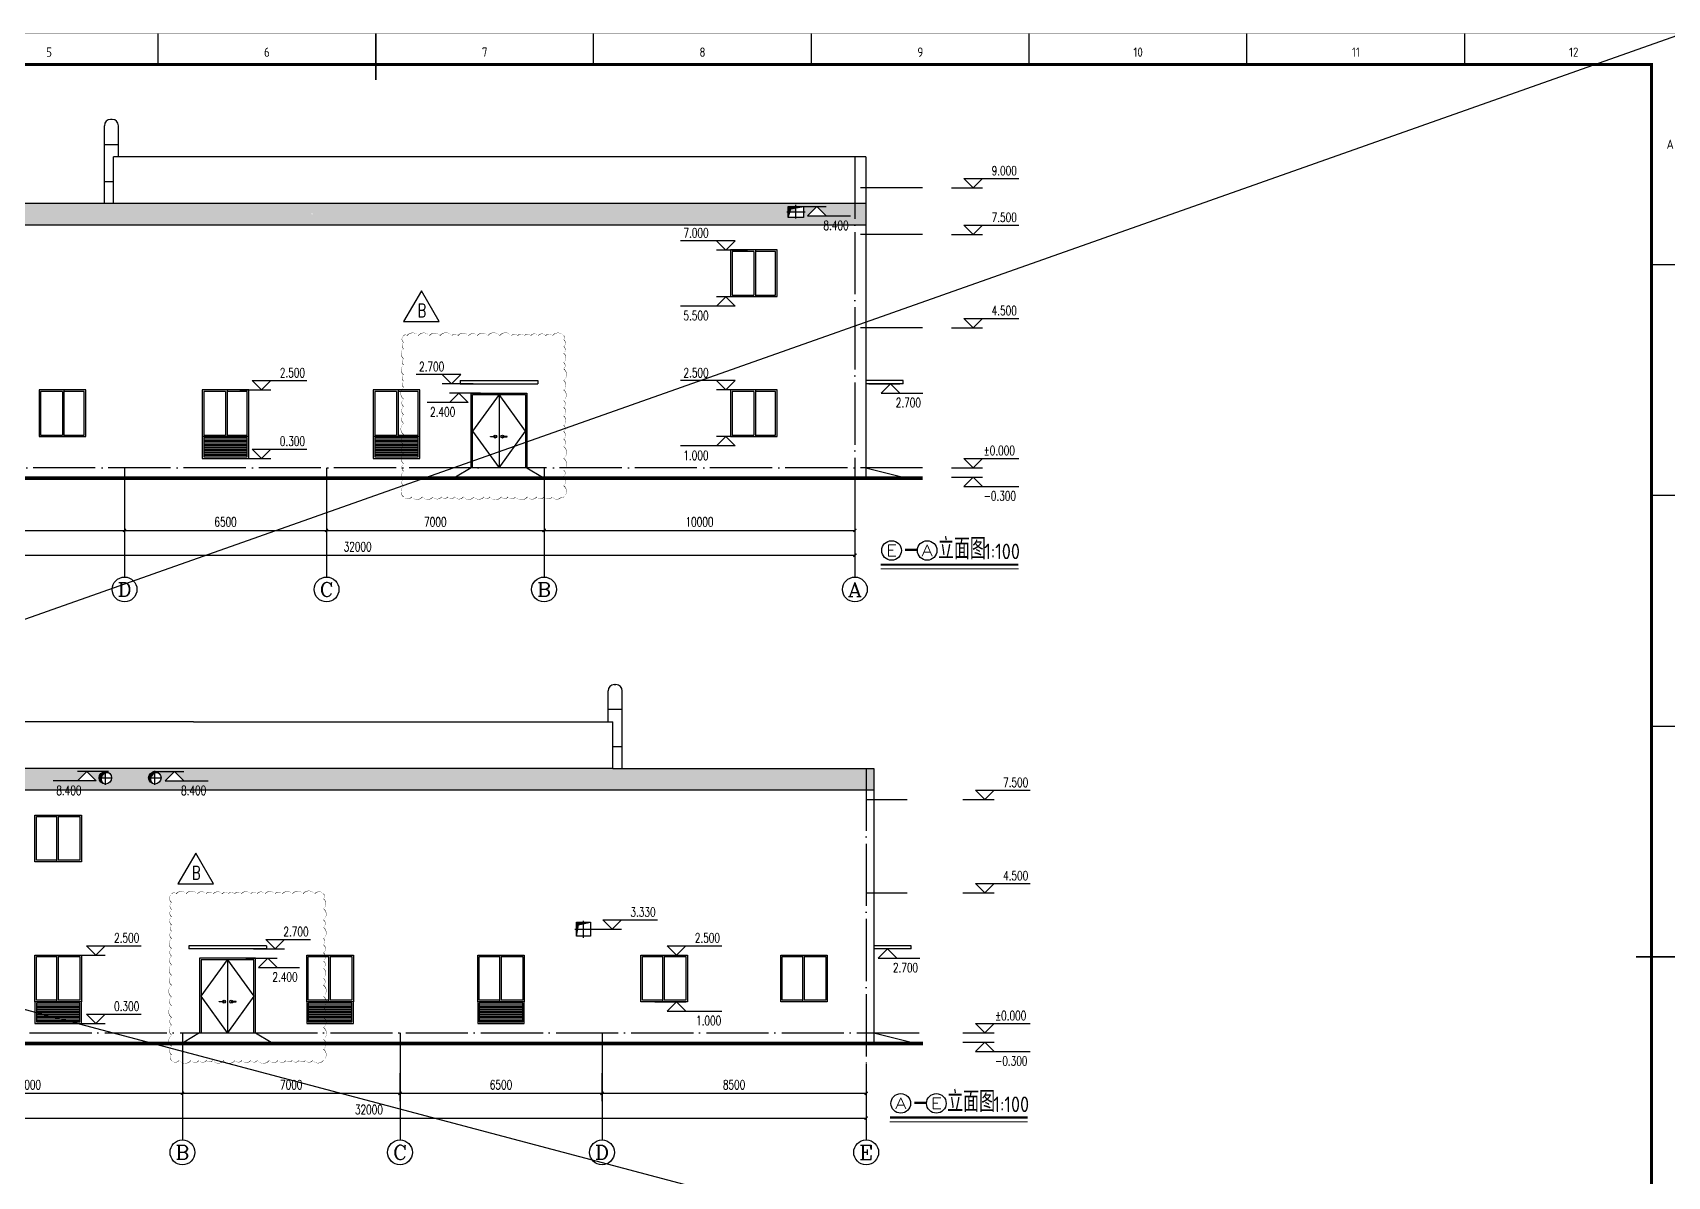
# Model space of a CAD drawing. Extents: x 93518 to 937116, y -359949 to 58022.
# Drawn here: x 799901 to 852499, y -165884 to -129104 of the extents above; entities that cross this region are included whole.
import ezdxf
from ezdxf.enums import TextEntityAlignment as Align

# ---------------------------------------------------------------- set-up
doc = ezdxf.new("R2010")
doc.units = 0
doc.header["$LTSCALE"] = 1000
doc.header["$MEASUREMENT"] = 0
doc.linetypes.add('DOTE', pattern=[2.42, 2, -0.2, 0.02, -0.2])
doc.layers.get('0').update_dxf_attribs({"color": 8, "linetype": 'CONTINUOUS'})
doc.layers.get('Defpoints').update_dxf_attribs({"color": 8, "linetype": 'CONTINUOUS'})
for name, color, linetype in [('-人员定位', 6, 'CONTINUOUS'), ('AXIS', 8, 'CONTINUOUS'), ('DIM_ELEV', 8, 'CONTINUOUS'), ('DIM_SYMB', 8, 'CONTINUOUS'), ('DOTE', 8, 'DOTE'), ('D洞口', 8, 'CONTINUOUS'), ('PUB_TEXT', 8, 'CONTINUOUS'), ('STAIR', 8, 'CONTINUOUS'), ('WALL', 8, 'CONTINUOUS'), ('WINDOW', 8, 'CONTINUOUS'), ('填充', 8, 'CONTINUOUS')]:
    doc.layers.add(name, color=color, linetype=linetype)
doc.styles.add('_HZTXT', font='standard.shx', dxfattribs={"width": 0.8, "bigfont": 'haiwenhz.shx'})
doc.styles.add('_TCH_AXIS', font='complex.shx', dxfattribs={"bigfont": 'GBCBIG.shx'})
doc.styles.add('_TCH_DIM', font='simplex.shx', dxfattribs={"bigfont": 'gbcbig.shx'})
doc.styles.add('_TCH_DIM_T3', font='simplex.shx', dxfattribs={"width": 0.705882, "bigfont": 'gbcbig.shx'})
doc.styles.get("Standard").update_dxf_attribs({"font": 'GBENOR', "bigfont": 'GBCBIG'})
doc.dimstyles.new('_TCH_ARCH&&100', dxfattribs={"dimtxt": 297.5, "dimasz": 100, "dimexe": 250, "dimexo": 300, "dimgap": 126.25, "dimtad": 1, "dimdec": 0, "dimzin": 0, "dimdsep": 46, "dimtxsty": '_TCH_DIM_T3', "dimblk": 'ARCHTICK', "dimcen": 0.09, "dimclrt": 7, "dimazin": 2, "dimtfac": 1, "dimtdec": 0, "dimtix": 1, "dimtmove": 2, "dimatfit": 3, "dimfxl": 0, "dimtolj": 1, "dimtzin": 0, "dimarcsym": 0})

# ---------------------------------------------------------------- blocks, each defined once
blk = doc.blocks.new('GEDI_WK_A1')
at = {"color": 3}
for p, q in [((350.42, 584), (350.42, 594)), ((420.5, 584), (420.5, 594)), ((490.58, 584), (490.58, 594)), ((560.67, 584), (560.67, 594)), ((630.75, 584), (630.75, 594)), ((700.83, 584), (700.83, 594)), ((770.92, 584), (770.92, 594)), ((831, 519.75), (841, 519.75)), ((831, 445.5), (841, 445.5)), ((831, 371.25), (841, 371.25)), ((831, 297), (841, 297))]:
    blk.add_line(p, q, dxfattribs=at)
for points, const_width in [([(0, 0), (841, 0), (841, 594), (0, 594)], 0.1), ([(25, 10), (831, 10), (831, 584), (25, 584)], 1)]:
    blk.add_lwpolyline(points, close=True, dxfattribs=dict(at, const_width=const_width))
at = {"color": 3, "const_width": 0.5}
for points in [[(420.5, 579), (420.5, 594)], [(826, 297), (841, 297)]]:
    blk.add_lwpolyline(points, dxfattribs=at)
at = {"color": 3}
for s, p in [('5', (315.38, 588)), ('6', (385.46, 588)), ('7', (455.54, 588)), ('8', (525.62, 588)), ('9', (595.71, 588)), ('10', (665.79, 588)), ('11', (735.88, 588)), ('12', (805.96, 588))]:
    blk.add_text(s, height=3, dxfattribs=at).set_placement(p, align=Align.MIDDLE)
blk.add_text('A', height=3, dxfattribs=at).set_placement((837, 556.88), align=Align.CENTER)
blk = doc.blocks.new('A$C04077A59')
at = {"layer": 'D洞口', "color": 6}
blk.add_lwpolyline([(573, 993), (0, 0), (1146, 0)], close=True, dxfattribs=at)
at = {"layer": 'PUB_TEXT', "style": '_TCH_AXIS', "width": 0.705882}
blk.add_text('B', height=425, dxfattribs=at).set_placement((452, 145))
blk = doc.blocks.new('_ArchTick')
at = {"color": 0, "linetype": 'ByBlock', "const_width": 0.4}
blk.add_lwpolyline([(-0.5, -0.5), (0.5, 0.5)], dxfattribs=at)
blk = doc.blocks.new('*D461')
at = {"layer": 'AXIS', "color": 0, "lineweight": -2, "transparency": 16777216}
for p, q in [((816357, -144394), (816357, -145361)), ((826357, -144394), (826357, -145361)), ((816357, -145111), (826357, -145111))]:
    blk.add_line(p, q, dxfattribs=at)
at = {"layer": 'Defpoints', "color": 0, "transparency": 16777216}
for p in [(816357, -144094), (826357, -144094), (826357, -145111)]:
    blk.add_point(p, dxfattribs=at)
at = {"layer": 'AXIS', "color": 0, "lineweight": -2, "transparency": 16777216, "xscale": 100, "yscale": 100, "zscale": 100, "rotation": 180}
blk.add_blockref('_ArchTick', (816357, -145111), dxfattribs=at)
at = {"layer": 'AXIS', "color": 0, "lineweight": -2, "transparency": 16777216, "xscale": 100, "yscale": 100, "zscale": 100}
blk.add_blockref('_ArchTick', (826357, -145111), dxfattribs=at)
at = {"layer": 'AXIS', "color": 7, "transparency": 16777216, "insert": (821357, -144836), "char_height": 297.5, "attachment_point": 5, "style": '_TCH_DIM_T3'}
blk.add_mtext('\\A1;10000', dxfattribs=at)
blk = doc.blocks.new('*D462')
at = {"layer": 'AXIS', "color": 0, "lineweight": -2, "transparency": 16777216}
for p, q in [((809357, -144394), (809357, -145361)), ((816357, -144394), (816357, -145361)), ((809357, -145111), (816357, -145111))]:
    blk.add_line(p, q, dxfattribs=at)
at = {"layer": 'Defpoints', "color": 0, "transparency": 16777216}
for p in [(809357, -144094), (816357, -144094), (816357, -145111)]:
    blk.add_point(p, dxfattribs=at)
at = {"layer": 'AXIS', "color": 0, "lineweight": -2, "transparency": 16777216, "xscale": 100, "yscale": 100, "zscale": 100, "rotation": 180}
blk.add_blockref('_ArchTick', (809357, -145111), dxfattribs=at)
at = {"layer": 'AXIS', "color": 0, "lineweight": -2, "transparency": 16777216, "xscale": 100, "yscale": 100, "zscale": 100}
blk.add_blockref('_ArchTick', (816357, -145111), dxfattribs=at)
at = {"layer": 'AXIS', "color": 7, "transparency": 16777216, "insert": (812857, -144836), "char_height": 297.5, "attachment_point": 5, "style": '_TCH_DIM_T3'}
blk.add_mtext('\\A1;7000', dxfattribs=at)
blk = doc.blocks.new('*D463')
at = {"layer": 'AXIS', "color": 0, "lineweight": -2, "transparency": 16777216}
for p, q in [((802857, -144394), (802857, -145361)), ((809357, -144394), (809357, -145361)), ((802857, -145111), (809357, -145111))]:
    blk.add_line(p, q, dxfattribs=at)
at = {"layer": 'Defpoints', "color": 0, "transparency": 16777216}
for p in [(802857, -144094), (809357, -144094), (809357, -145111)]:
    blk.add_point(p, dxfattribs=at)
at = {"layer": 'AXIS', "color": 0, "lineweight": -2, "transparency": 16777216, "xscale": 100, "yscale": 100, "zscale": 100, "rotation": 180}
blk.add_blockref('_ArchTick', (802857, -145111), dxfattribs=at)
at = {"layer": 'AXIS', "color": 0, "lineweight": -2, "transparency": 16777216, "xscale": 100, "yscale": 100, "zscale": 100}
blk.add_blockref('_ArchTick', (809357, -145111), dxfattribs=at)
at = {"layer": 'AXIS', "color": 7, "transparency": 16777216, "insert": (806107, -144836), "char_height": 297.5, "attachment_point": 5, "style": '_TCH_DIM_T3'}
blk.add_mtext('\\A1;6500', dxfattribs=at)
blk = doc.blocks.new('*D464')
at = {"layer": 'AXIS', "color": 0, "lineweight": -2, "transparency": 16777216}
for p, q in [((794357, -144394), (794357, -145361)), ((802857, -144394), (802857, -145361)), ((794357, -145111), (802857, -145111))]:
    blk.add_line(p, q, dxfattribs=at)
at = {"layer": 'Defpoints', "color": 0, "transparency": 16777216}
for p in [(794357, -144094), (802857, -144094), (802857, -145111)]:
    blk.add_point(p, dxfattribs=at)
at = {"layer": 'AXIS', "color": 0, "lineweight": -2, "transparency": 16777216, "xscale": 100, "yscale": 100, "zscale": 100, "rotation": 180}
blk.add_blockref('_ArchTick', (794357, -145111), dxfattribs=at)
at = {"layer": 'AXIS', "color": 0, "lineweight": -2, "transparency": 16777216, "xscale": 100, "yscale": 100, "zscale": 100}
blk.add_blockref('_ArchTick', (802857, -145111), dxfattribs=at)
at = {"layer": 'AXIS', "color": 7, "transparency": 16777216, "insert": (798607, -144836), "char_height": 297.5, "attachment_point": 5, "style": '_TCH_DIM_T3'}
blk.add_mtext('\\A1;8500', dxfattribs=at)
blk = doc.blocks.new('*D465')
at = {"layer": 'AXIS', "color": 0, "lineweight": -2, "transparency": 16777216}
for p, q in [((794357, -144394), (794357, -146161)), ((826357, -144394), (826357, -146161)), ((794357, -145911), (826357, -145911))]:
    blk.add_line(p, q, dxfattribs=at)
at = {"layer": 'Defpoints', "color": 0, "transparency": 16777216}
for p in [(794357, -144094), (826357, -144094), (826357, -145911)]:
    blk.add_point(p, dxfattribs=at)
at = {"layer": 'AXIS', "color": 0, "lineweight": -2, "transparency": 16777216, "xscale": 100, "yscale": 100, "zscale": 100, "rotation": 180}
blk.add_blockref('_ArchTick', (794357, -145911), dxfattribs=at)
at = {"layer": 'AXIS', "color": 0, "lineweight": -2, "transparency": 16777216, "xscale": 100, "yscale": 100, "zscale": 100}
blk.add_blockref('_ArchTick', (826357, -145911), dxfattribs=at)
at = {"layer": 'AXIS', "color": 7, "transparency": 16777216, "insert": (810357, -145636), "char_height": 297.5, "attachment_point": 5, "style": '_TCH_DIM_T3'}
blk.add_mtext('\\A1;32000', dxfattribs=at)
blk = doc.blocks.new('*D477')
at = {"layer": 'AXIS', "color": 0, "lineweight": -2, "transparency": 16777216}
for p, q in [((794720, -162569), (794720, -163465)), ((804720, -162569), (804720, -163465)), ((794720, -163215), (804720, -163215))]:
    blk.add_line(p, q, dxfattribs=at)
at = {"layer": 'Defpoints', "color": 0, "transparency": 16777216}
for p in [(794720, -162269), (804720, -162269), (804720, -163215)]:
    blk.add_point(p, dxfattribs=at)
at = {"layer": 'AXIS', "color": 0, "lineweight": -2, "transparency": 16777216, "xscale": 100, "yscale": 100, "zscale": 100, "rotation": 180}
blk.add_blockref('_ArchTick', (794720, -163215), dxfattribs=at)
at = {"layer": 'AXIS', "color": 0, "lineweight": -2, "transparency": 16777216, "xscale": 100, "yscale": 100, "zscale": 100}
blk.add_blockref('_ArchTick', (804720, -163215), dxfattribs=at)
at = {"layer": 'AXIS', "color": 7, "transparency": 16777216, "insert": (799720, -162940), "char_height": 297.5, "attachment_point": 5, "style": '_TCH_DIM_T3'}
blk.add_mtext('\\A1;10000', dxfattribs=at)
blk = doc.blocks.new('*D478')
at = {"layer": 'AXIS', "color": 0, "lineweight": -2, "transparency": 16777216}
for p, q in [((804720, -162569), (804720, -163465)), ((811720, -162569), (811720, -163465)), ((804720, -163215), (811720, -163215))]:
    blk.add_line(p, q, dxfattribs=at)
at = {"layer": 'Defpoints', "color": 0, "transparency": 16777216}
for p in [(804720, -162269), (811720, -162269), (811720, -163215)]:
    blk.add_point(p, dxfattribs=at)
at = {"layer": 'AXIS', "color": 0, "lineweight": -2, "transparency": 16777216, "xscale": 100, "yscale": 100, "zscale": 100, "rotation": 180}
blk.add_blockref('_ArchTick', (804720, -163215), dxfattribs=at)
at = {"layer": 'AXIS', "color": 0, "lineweight": -2, "transparency": 16777216, "xscale": 100, "yscale": 100, "zscale": 100}
blk.add_blockref('_ArchTick', (811720, -163215), dxfattribs=at)
at = {"layer": 'AXIS', "color": 7, "transparency": 16777216, "insert": (808220, -162940), "char_height": 297.5, "attachment_point": 5, "style": '_TCH_DIM_T3'}
blk.add_mtext('\\A1;7000', dxfattribs=at)
blk = doc.blocks.new('*D479')
at = {"layer": 'AXIS', "color": 0, "lineweight": -2, "transparency": 16777216}
for p, q in [((811720, -162569), (811720, -163465)), ((818220, -162569), (818220, -163465)), ((811720, -163215), (818220, -163215))]:
    blk.add_line(p, q, dxfattribs=at)
at = {"layer": 'Defpoints', "color": 0, "transparency": 16777216}
for p in [(811720, -162269), (818220, -162269), (818220, -163215)]:
    blk.add_point(p, dxfattribs=at)
at = {"layer": 'AXIS', "color": 0, "lineweight": -2, "transparency": 16777216, "xscale": 100, "yscale": 100, "zscale": 100, "rotation": 180}
blk.add_blockref('_ArchTick', (811720, -163215), dxfattribs=at)
at = {"layer": 'AXIS', "color": 0, "lineweight": -2, "transparency": 16777216, "xscale": 100, "yscale": 100, "zscale": 100}
blk.add_blockref('_ArchTick', (818220, -163215), dxfattribs=at)
at = {"layer": 'AXIS', "color": 7, "transparency": 16777216, "insert": (814970, -162940), "char_height": 297.5, "attachment_point": 5, "style": '_TCH_DIM_T3'}
blk.add_mtext('\\A1;6500', dxfattribs=at)
blk = doc.blocks.new('*D480')
at = {"layer": 'AXIS', "color": 0, "lineweight": -2, "transparency": 16777216}
for p, q in [((818220, -162569), (818220, -163465)), ((826720, -162569), (826720, -163465)), ((818220, -163215), (826720, -163215))]:
    blk.add_line(p, q, dxfattribs=at)
at = {"layer": 'Defpoints', "color": 0, "transparency": 16777216}
for p in [(818220, -162269), (826720, -162269), (826720, -163215)]:
    blk.add_point(p, dxfattribs=at)
at = {"layer": 'AXIS', "color": 0, "lineweight": -2, "transparency": 16777216, "xscale": 100, "yscale": 100, "zscale": 100, "rotation": 180}
blk.add_blockref('_ArchTick', (818220, -163215), dxfattribs=at)
at = {"layer": 'AXIS', "color": 0, "lineweight": -2, "transparency": 16777216, "xscale": 100, "yscale": 100, "zscale": 100}
blk.add_blockref('_ArchTick', (826720, -163215), dxfattribs=at)
at = {"layer": 'AXIS', "color": 7, "transparency": 16777216, "insert": (822470, -162940), "char_height": 297.5, "attachment_point": 5, "style": '_TCH_DIM_T3'}
blk.add_mtext('\\A1;8500', dxfattribs=at)
blk = doc.blocks.new('*D481')
at = {"layer": 'AXIS', "color": 0, "lineweight": -2, "transparency": 16777216}
for p, q in [((794720, -162569), (794720, -164265)), ((826720, -162569), (826720, -164265)), ((794720, -164015), (826720, -164015))]:
    blk.add_line(p, q, dxfattribs=at)
at = {"layer": 'Defpoints', "color": 0, "transparency": 16777216}
for p in [(794720, -162269), (826720, -162269), (826720, -164015)]:
    blk.add_point(p, dxfattribs=at)
at = {"layer": 'AXIS', "color": 0, "lineweight": -2, "transparency": 16777216, "xscale": 100, "yscale": 100, "zscale": 100, "rotation": 180}
blk.add_blockref('_ArchTick', (794720, -164015), dxfattribs=at)
at = {"layer": 'AXIS', "color": 0, "lineweight": -2, "transparency": 16777216, "xscale": 100, "yscale": 100, "zscale": 100}
blk.add_blockref('_ArchTick', (826720, -164015), dxfattribs=at)
at = {"layer": 'AXIS', "color": 7, "transparency": 16777216, "insert": (810720, -163740), "char_height": 297.5, "attachment_point": 5, "style": '_TCH_DIM_T3'}
blk.add_mtext('\\A1;32000', dxfattribs=at)

msp = doc.modelspace()

# ---------------------------------------------------------------- hatches: boundary and pattern name
h = msp.add_hatch(color=256)
h.paths.add_polyline_path([(824706.6, -134694.3), (824456.6, -134694.3), (824456.6, -134741.3)])
h.paths.add_polyline_path([(824456.6, -134694.3), (824206.6, -134694.3), (824206.6, -134869.3), (824262.9, -134869.3), (824294.2, -134771.9), (824456.6, -134741.3)])
h.paths.add_polyline_path([(824262.9, -134869.3), (824206.6, -134869.3), (824206.6, -135044.3)])
h = msp.add_hatch()
h.set_pattern_fill('_USER', color=251, scale=50, style=0, pattern_type=0)
h.set_pattern_definition([(0, (805406.634, -142444.17), (0, 50), [])])
h.paths.add_polyline_path([(805406.6, -142144.2), (805406.6, -142744.2), (806806.6, -142744.2), (806806.6, -142144.2)])
h = msp.add_hatch()
h.set_pattern_fill('_USER', color=251, scale=50, style=0, pattern_type=0)
h.set_pattern_definition([(0, (810906.634, -142444.17), (0, 50), [])])
h.paths.add_polyline_path([(810906.6, -142144.2), (810906.6, -142744.2), (812306.6, -142744.2), (812306.6, -142144.2)])
h = msp.add_hatch(color=256)
h.paths.add_polyline_path([(802240.2, -152868.8), (802240.2, -152914.9, -0.1694039), (802371.9, -152918.3, 0.1816631)])
h.paths.add_polyline_path([(802240.2, -152868.8, 0.4142136), (802040.2, -153068.8), (802104.6, -153068.8, -0.2760019), (802240.2, -152914.9)])
h.paths.add_polyline_path([(802104.6, -153068.8), (802040.2, -153068.8, 0.3118947), (802169.5, -153255.9, -0.2649)])
h = msp.add_hatch(color=256)
h.paths.add_polyline_path([(803830.2, -152868.8), (803830.2, -152914.9, -0.1694039), (803961.9, -152918.3, 0.1816631)])
h.paths.add_polyline_path([(803830.2, -152868.8, 0.4142136), (803630.2, -153068.8), (803694.6, -153068.8, -0.2760019), (803830.2, -152914.9)])
h.paths.add_polyline_path([(803694.6, -153068.8), (803630.2, -153068.8, 0.3118947), (803759.5, -153255.9, -0.2649)])
h = msp.add_hatch(color=256)
h.paths.add_polyline_path([(817845.2, -157713.8), (817620.2, -157713.8), (817620.2, -157763.4)])
h.paths.add_polyline_path([(817620.2, -157713.8), (817395.2, -157713.8), (817395.2, -157938.8), (817438.1, -157938.8), (817465, -157797.6), (817620.2, -157763.4)])
h.paths.add_polyline_path([(817438.1, -157938.8), (817395.2, -157938.8), (817395.2, -158163.8)])
h = msp.add_hatch()
h.set_pattern_fill('_USER', color=251, scale=50, style=0, pattern_type=0)
h.set_pattern_definition([(0, (800020.22, -160618.703), (0, 50), [])])
h.paths.add_polyline_path([(800020.2, -160318.7), (800020.2, -160918.7), (801420.2, -160918.7), (801420.2, -160318.7)])
h = msp.add_hatch()
h.set_pattern_fill('_USER', color=251, scale=50, style=0, pattern_type=0)
h.set_pattern_definition([(0, (808770.22, -160618.703), (0, 50), [])])
h.paths.add_polyline_path([(808770.2, -160318.7), (808770.2, -160918.7), (810170.2, -160918.7), (810170.2, -160318.7)])
h = msp.add_hatch()
h.set_pattern_fill('_USER', color=251, scale=50, style=0, pattern_type=0)
h.set_pattern_definition([(0, (814270.22, -160618.703), (0, 50), [])])
h.paths.add_polyline_path([(814270.2, -160318.7), (814270.2, -160918.7), (815670.2, -160918.7), (815670.2, -160318.7)])
at = {"layer": '填充'}
h = msp.add_hatch(dxfattribs=at)
h.set_pattern_fill('松散材料', color=256, scale=30, style=0)
h.set_pattern_definition([(0, (794106.634, -135294.25), (28.125, 56.25), [0, -56.25])])
h.paths.add_polyline_path([(816383.9, -135294.3), (816383.9, -134594.3), (808889.4, -134594.3), (808889.4, -134911.5, -1), (808889.4, -134951.5, -1), (808889.4, -134911.5), (808889.4, -134594.3), (802506.6, -134594.3), (794356.6, -134594.3), (794356.6, -135294.3)])
h.paths.add_polyline_path([(794356.6, -134594.3), (794106.6, -134594.3), (794106.6, -135294.3), (794356.6, -135294.3)])
h = msp.add_hatch(dxfattribs=at)
h.set_pattern_fill('松散材料', color=256, scale=30, style=0)
h.set_pattern_definition([(0, (816383.905, -135523.627), (28.125, 56.25), [0, -56.25])])
h.paths.add_polyline_path([(826356.6, -135294.3), (826706.6, -135294.3), (826706.6, -134594.3), (826356.6, -134594.3)])
h.paths.add_polyline_path([(826356.6, -135294.3), (826356.6, -134594.3), (816383.9, -134594.3), (816383.9, -135294.3)])
h.paths.add_polyline_path([(824206.6, -134694.3), (824706.6, -134694.3), (825137.3, -134694.3), (825437.3, -134994.3), (824837.3, -134994.3), (825137.3, -134694.3), (824706.6, -134694.3), (824706.6, -135044.3), (824206.6, -135044.3)], flags=16)
h.paths.add_polyline_path([(824262.9, -134869.3), (824294.2, -134771.9), (824456.6, -134741.3), (824456.6, -134869.3)], flags=0)
h = msp.add_hatch(dxfattribs=at)
h.set_pattern_fill('松散材料', color=256, scale=30, style=0)
h.set_pattern_definition([(0, (794370.22, -153698.16), (28.125, 56.25), [0, -56.25])])
h.paths.add_polyline_path([(794720.2, -152768.8), (794370.2, -152768.8), (794370.2, -153468.8), (794720.2, -153468.8)])
h.paths.add_polyline_path([(808857.5, -153468.8), (808857.5, -152768.8), (794720.2, -152768.8), (794720.2, -153468.8)])
h.paths.add_polyline_path([(801342.2, -153168.8), (801642.2, -152868.8), (802240.2, -152868.8, -0.4142136), (802440.2, -153068.8, -1), (802040.2, -153068.8, -0.4142136), (802240.2, -152868.8), (801642.2, -152868.8), (801942.2, -153168.8)], flags=16)
h.paths.add_polyline_path([(802104.6, -153068.8, -0.2760019), (802240.2, -152914.9), (802240.2, -153068.8)], flags=0)
h.paths.add_polyline_path([(803830.2, -152868.8), (804466.6, -152868.8), (804766.6, -153168.8), (804166.6, -153168.8), (804466.6, -152868.8), (803830.2, -152868.8, -0.4142136), (804030.2, -153068.8, -1), (803630.2, -153068.8, -0.4142136)], flags=16)
h.paths.add_polyline_path([(803694.6, -153068.8, -0.2760019), (803830.2, -152914.9), (803830.2, -153068.8)], flags=0)
h.paths.add_polyline_path([(826720.2, -153468.8), (826720.2, -152768.8), (818570.2, -152768.8), (808857.5, -152768.8), (808857.5, -153468.8)])
h.paths.add_polyline_path([(826720.2, -153468.8), (826970.2, -153468.8), (826970.2, -152768.8), (826720.2, -152768.8)])

# ---------------------------------------------------------------- linework, layer by layer
at = {"layer": '-人员定位'}
for p, q in [((684791.4, -188528.9), (852991.4, -129128.9)), ((684791.4, -130128.9), (905491.4, -188528.9))]:
    msp.add_line(p, q, dxfattribs=at)
at = {"color": 252}
for p, q in [((802461.6, -131894.3), (802406.6, -131894.3)), ((802206.6, -134594.3), (802206.6, -132094.3)), ((802661.6, -133094.3), (802661.6, -132094.3)), ((802206.6, -132694.3), (802661.6, -132694.3)), ((802206.6, -133894.3), (802506.6, -133894.3)), ((818415.3, -151268.8), (818415.3, -150268.8)), ((818615.3, -150068.8), (818670.2, -150068.8)), ((818870.2, -152768.8), (818870.2, -150268.8)), ((818870.2, -150868.8), (818415.3, -150868.8)), ((818870.2, -152068.8), (818570.2, -152068.8))]:
    msp.add_line(p, q, dxfattribs=at)
at = {"color": 4}
for p, q in [((826706.6, -134594.3), (802506.6, -134594.3)), ((826706.6, -135294.3), (794106.6, -135294.3)), ((818570.2, -152768.8), (794370.2, -152768.8)), ((826970.2, -153468.8), (794370.2, -153468.8))]:
    msp.add_line(p, q, dxfattribs=at)
at = {"color": 6}
for p, q in [((824456.6, -135081.3), (824456.6, -134644.7)), ((824165.6, -134869.3), (824757.5, -134869.3)), ((802240.2, -153291.3), (802240.2, -152849)), ((803830.2, -153291.3), (803830.2, -152849)), ((802026.7, -153068.8), (802460.4, -153068.8)), ((803616.7, -153068.8), (804050.4, -153068.8)), ((817620.2, -158213.8), (817620.2, -157663.8)), ((817345.2, -157938.8), (817895.2, -157938.8))]:
    msp.add_line(p, q, dxfattribs=at)
for points in [[(824206.6, -134694.3), (824706.6, -134694.3), (824706.6, -135044.3), (824206.6, -135044.3), (824206.6, -134694.3)], [(824206.6, -135044.3), (824294.2, -134771.9), (824706.6, -134694.3)], [(817395.2, -158163.8), (817465, -157797.6), (817845.2, -157713.8)]]:
    msp.add_lwpolyline(points, dxfattribs=at)
for points in [[(811838.1, -138849, 0, 20, 0.5), (811838.1, -139069, 0, 20, 0.5), (811838.1, -139269, 0, 20, 0.5), (811838.1, -139589, 0, 20, 0.5), (811838.1, -139789, 0, 20, 0.5), (811838.1, -140109, 0, 20, 0.5), (811838.1, -140309, 0, 20, 0.5), (811838.1, -140509, 0, 20, 0.5), (811838.1, -140889, 0, 20, 0.5), (811838.1, -141129, 0, 20, 0.5), (811838.1, -141389, 0, 20, 0.5), (811838.1, -141669, 0, 20, 0.5), (811838.1, -142029, 0, 20, 0.5), (811838.1, -142369, 0, 20, 0.5), (811838.1, -142649, 0, 20, 0.5), (811838.1, -142969, 0, 20, 0.5), (811838.1, -143209, 0, 20, 0.5), (811838.1, -143449, 0, 20, 0.5), (811838.1, -143689, 0, 20, 0.5), (811838.1, -144032.9, 0, 20, 0.5), (812098.1, -144032.9, 0, 20, 0.5), (812438.1, -144032.9, 0, 20, 0.5), (812778.1, -144032.9, 0, 20, 0.5), (813058.1, -144032.9, 0, 20, 0.5), (813258.1, -144032.9, 0, 20, 0.5), (813478.1, -144032.9, 0, 20, 0.5), (813758.1, -144032.9, 0, 20, 0.5), (814098.1, -144032.9, 0, 20, 0.5), (814418.1, -144032.9, 0, 20, 0.5), (814618.1, -144032.9, 0, 20, 0.5), (814978.1, -144032.9, 0, 20, 0.5), (815198.1, -144032.9, 0, 20, 0.5), (815438.1, -144032.9, 0, 20, 0.5), (815818.1, -144032.9, 0, 20, 0.5), (816118.1, -144032.9, 0, 20, 0.5), (816358.1, -144032.9, 0, 20, 0.5), (816618.1, -144032.9, 0, 20, 0.5), (816918.1, -144032.9, 0, 20, 0.5), (816986.4, -144032.9, 0, 20, 0.5), (816986.4, -143672.9, 0, 20, 0.5), (816986.4, -143372.9, 0, 20, 0.5), (816986.4, -143172.9, 0, 20, 0.5), (816986.4, -142792.9, 0, 20, 0.5), (816986.4, -142412.9, 0, 20, 0.5), (816986.4, -142172.9, 0, 20, 0.5), (816986.4, -141932.9, 0, 20, 0.5), (816986.4, -141732.9, 0, 20, 0.5), (816986.4, -141432.9, 0, 20, 0.5), (816986.4, -141152.9, 0, 20, 0.5), (816986.4, -140932.9, 0, 20, 0.5), (816986.4, -140592.9, 0, 20, 0.5), (816986.4, -140292.9, 0, 20, 0.5), (816986.4, -139912.9, 0, 20, 0.5), (816986.4, -139712.9, 0, 20, 0.5), (816986.4, -139412.9, 0, 20, 0.5), (816986.4, -139192.9, 0, 20, 0.5), (816986.4, -138972.9, 0, 20, 0.5), (816986.4, -138849, 0, 20, 0.5), (816626.4, -138849, 0, 20, 0.5), (816406.4, -138849, 0, 20, 0.5), (816166.4, -138849, 0, 20, 0.5), (815926.4, -138849, 0, 20, 0.5), (815726.4, -138849, 0, 20, 0.5), (815506.4, -138849, 0, 20, 0.5), (815306.4, -138849, 0, 20, 0.5), (814926.4, -138849, 0, 20, 0.5), (814546.4, -138849, 0, 20, 0.5), (814206.4, -138849, 0, 20, 0.5), (813926.4, -138849, 0, 20, 0.5), (813586.4, -138849, 0, 20, 0.5), (813386.4, -138849, 0, 20, 0.5), (813006.4, -138849, 0, 20, 0.5), (812666.4, -138849, 0, 20, 0.5), (812306.4, -138849, 0, 20, 0.5), (811946.4, -138849, 0, 20, 0.5)], [(804372.7, -156801.3, 0, 20, 0.5), (804372.7, -157081.3, 0, 20, 0.5), (804372.7, -157301.3, 0, 20, 0.5), (804372.7, -157541.3, 0, 20, 0.5), (804372.7, -157801.3, 0, 20, 0.5), (804372.7, -158001.3, 0, 20, 0.5), (804372.7, -158241.3, 0, 20, 0.5), (804372.7, -158561.3, 0, 20, 0.5), (804372.7, -158801.3, 0, 20, 0.5), (804372.7, -159081.3, 0, 20, 0.5), (804372.7, -159421.3, 0, 20, 0.5), (804372.7, -159741.3, 0, 20, 0.5), (804372.7, -160121.3, 0, 20, 0.5), (804372.7, -160401.3, 0, 20, 0.5), (804372.7, -160781.3, 0, 20, 0.5), (804372.7, -161021.3, 0, 20, 0.5), (804372.7, -161341.3, 0, 20, 0.5), (804372.7, -161701.3, 0, 20, 0.5), (804372.7, -161981.3, 0, 20, 0.5), (804372.7, -162157.5, 0, 20, 0.5), (804612.7, -162157.5, 0, 20, 0.5), (804992.7, -162157.5, 0, 20, 0.5), (805252.7, -162157.5, 0, 20, 0.5), (805492.7, -162157.5, 0, 20, 0.5), (805692.7, -162157.5, 0, 20, 0.5), (806052.7, -162157.5, 0, 20, 0.5), (806412.7, -162157.5, 0, 20, 0.5), (806632.7, -162157.5, 0, 20, 0.5), (806912.7, -162157.5, 0, 20, 0.5), (807132.7, -162157.5, 0, 20, 0.5), (807512.7, -162157.5, 0, 20, 0.5), (807792.7, -162157.5, 0, 20, 0.5), (808052.7, -162157.5, 0, 20, 0.5), (808252.7, -162157.5, 0, 20, 0.5), (808472.7, -162157.5, 0, 20, 0.5), (808672.7, -162157.5, 0, 20, 0.5), (808912.7, -162157.5, 0, 20, 0.5), (809252.7, -162157.5, 0, 20, 0.5), (809257, -162157.5, 0, 20, 0.5), (809257, -161797.5, 0, 20, 0.5), (809257, -161477.5, 0, 20, 0.5), (809257, -161097.5, 0, 20, 0.5), (809257, -160757.5, 0, 20, 0.5), (809257, -160457.5, 0, 20, 0.5), (809257, -160097.5, 0, 20, 0.5), (809257, -159737.5, 0, 20, 0.5), (809257, -159517.5, 0, 20, 0.5), (809257, -159197.5, 0, 20, 0.5), (809257, -158957.5, 0, 20, 0.5), (809257, -158697.5, 0, 20, 0.5), (809257, -158437.5, 0, 20, 0.5), (809257, -158237.5, 0, 20, 0.5), (809257, -157877.5, 0, 20, 0.5), (809257, -157637.5, 0, 20, 0.5), (809257, -157277.5, 0, 20, 0.5), (809257, -156957.5, 0, 20, 0.5), (809257, -156801.3, 0, 20, 0.5), (808977, -156801.3, 0, 20, 0.5), (808597, -156801.3, 0, 20, 0.5), (808257, -156801.3, 0, 20, 0.5), (807937, -156801.3, 0, 20, 0.5), (807697, -156801.3, 0, 20, 0.5), (807377, -156801.3, 0, 20, 0.5), (807117, -156801.3, 0, 20, 0.5), (806917, -156801.3, 0, 20, 0.5), (806617, -156801.3, 0, 20, 0.5), (806397, -156801.3, 0, 20, 0.5), (806197, -156801.3, 0, 20, 0.5), (805997, -156801.3, 0, 20, 0.5), (805717, -156801.3, 0, 20, 0.5), (805477, -156801.3, 0, 20, 0.5), (805197, -156801.3, 0, 20, 0.5), (804837, -156801.3, 0, 20, 0.5), (804517, -156801.3, 0, 20, 0.5)]]:
    msp.add_lwpolyline(points, format="xyseb", close=True, dxfattribs=at)
at = {"const_width": 100}
for points in [[(828534.3, -143444.3), (792531.4, -143444.3)], [(792542.6, -161618.8), (828545.5, -161618.8)]]:
    msp.add_lwpolyline(points, dxfattribs=at)
for points in [[(828534.3, -143394.3), (792531.4, -143394.3)], [(792542.6, -161568.8), (828545.5, -161568.8)]]:
    msp.add_lwpolyline(points)
at = {"color": 6}
msp.add_lwpolyline([(817395.2, -157713.8), (817845.2, -157713.8), (817845.2, -158163.8), (817395.2, -158163.8)], close=True, dxfattribs=at)
for centre in [(802240.2, -153068.8), (803830.2, -153068.8)]:
    msp.add_circle(centre, 200, dxfattribs=at)
at = {"color": 252}
for centre, start, end in [((802406.6, -132094.3), 90, 180), ((802461.6, -132094.3), 0, 90), ((818615.3, -150268.8), 90, 180), ((818670.2, -150268.8), 0, 90)]:
    msp.add_arc(centre, 200, start, end, dxfattribs=at)
at = {"color": 6}
for centre in [(802301.2, -153105.3), (803891.2, -153105.3)]:
    msp.add_arc(centre, 200, 69.2897, 228.81502, dxfattribs=at)
at = {"layer": 'AXIS'}
for p, q in [((802856.6, -144094.3), (802856.6, -146611)), ((809356.6, -144094.3), (809356.6, -146611)), ((816356.6, -144094.3), (816356.6, -146611)), ((826356.6, -144094.3), (826356.6, -146611)), ((804720.2, -162268.8), (804720.2, -164714.7)), ((811720.2, -162268.8), (811720.2, -164714.7)), ((818220.2, -162268.8), (818220.2, -164714.7)), ((826720.2, -162268.8), (826720.2, -164714.7))]:
    msp.add_line(p, q, dxfattribs=at)
for centre in [(802856.6, -147011), (809356.6, -147011), (816356.6, -147011), (826356.6, -147011), (804720.2, -165114.7), (811720.2, -165114.7), (818220.2, -165114.7), (826720.2, -165114.7)]:
    msp.add_circle(centre, 400, dxfattribs=at)
at = {"layer": 'DIM_ELEV'}
for p, q in [((829467.7, -134094.3), (830467.7, -134094.3)), ((830167.7, -134094.3), (829867.7, -133794.3)), ((829867.7, -133794.3), (831628.2, -133794.3)), ((830167.7, -134094.3), (830467.7, -133794.3)), ((824437.3, -134694.3), (825437.3, -134694.3)), ((825137.3, -134694.3), (824837.3, -134994.3)), ((824837.3, -134994.3), (826215.2, -134994.3)), ((825137.3, -134694.3), (825437.3, -134994.3)), ((829467.7, -135594.3), (830467.7, -135594.3)), ((830167.7, -135594.3), (829867.7, -135294.3)), ((829867.7, -135294.3), (831628.2, -135294.3)), ((830167.7, -135594.3), (830467.7, -135294.3)), ((822505.3, -135794.3), (820744.7, -135794.3)), ((822205.3, -136094.3), (821905.3, -135794.3)), ((822905.3, -136094.3), (821905.3, -136094.3)), ((822205.3, -136094.3), (822505.3, -135794.3)), ((822205.3, -137594.3), (821905.3, -137894.3)), ((822905.3, -137594.3), (821905.3, -137594.3)), ((822205.3, -137594.3), (822505.3, -137894.3)), ((822505.3, -137894.3), (820744.7, -137894.3)), ((830167.7, -138594.3), (829867.7, -138294.3)), ((829867.7, -138294.3), (831628.2, -138294.3)), ((830167.7, -138594.3), (830467.7, -138294.3)), ((829467.7, -138594.3), (830467.7, -138594.3)), ((807263.4, -140594.2), (806963.4, -140294.2)), ((806963.4, -140294.2), (808723.9, -140294.2)), ((807263.4, -140594.2), (807563.4, -140294.2)), ((813672.9, -140094.3), (812238, -140094.3)), ((813372.9, -140394.3), (813072.9, -140094.3)), ((814072.9, -140394.3), (813072.9, -140394.3)), ((813372.9, -140394.3), (813672.9, -140094.3)), ((822506.7, -140294.3), (820746.2, -140294.3)), ((822206.7, -140594.3), (821906.7, -140294.3)), ((822206.7, -140594.3), (822506.7, -140294.3)), ((826803.1, -140394.3), (827803.1, -140394.3)), ((827503.1, -140394.3), (827203.1, -140694.3)), ((827503.1, -140394.3), (827803.1, -140694.3)), ((806563.4, -140594.2), (807563.4, -140594.2)), ((813612.6, -140694.3), (813312.6, -140994.3)), ((814312.6, -140694.3), (813312.6, -140694.3)), ((813612.6, -140694.3), (813912.6, -140994.3)), ((822906.7, -140594.3), (821906.7, -140594.3)), ((827203.1, -140694.3), (828543.7, -140694.3)), ((813912.6, -140994.3), (812592.1, -140994.3)), ((807263.4, -142794.2), (806963.4, -142494.2)), ((806963.4, -142494.2), (808723.9, -142494.2)), ((807263.4, -142794.2), (807563.4, -142494.2)), ((822506.7, -142394.3), (820746.2, -142394.3)), ((822206.7, -142094.3), (821906.7, -142394.3)), ((822906.7, -142094.3), (821906.7, -142094.3)), ((822206.7, -142094.3), (822506.7, -142394.3)), ((806563.4, -142794.2), (807563.4, -142794.2)), ((830167.7, -143094.3), (829867.7, -142794.3)), ((829867.7, -142794.3), (831628.2, -142794.3)), ((830167.7, -143094.3), (830467.7, -142794.3)), ((829467.7, -143094.3), (830467.7, -143094.3)), ((829467.7, -143394.3), (830467.7, -143394.3)), ((830167.7, -143394.3), (829867.7, -143694.3)), ((830167.7, -143394.3), (830467.7, -143694.3)), ((829867.7, -143694.3), (831628.2, -143694.3)), ((801642.2, -152868.8), (801342.2, -153168.8)), ((802342.2, -152868.8), (801342.2, -152868.8)), ((801642.2, -152868.8), (801942.2, -153168.8)), ((803766.6, -152868.8), (804766.6, -152868.8)), ((804466.6, -152868.8), (804166.6, -153168.8)), ((804466.6, -152868.8), (804766.6, -153168.8)), ((801942.2, -153168.8), (800564.4, -153168.8)), ((804166.6, -153168.8), (805544.4, -153168.8)), ((830534.9, -153768.8), (830234.9, -153468.8)), ((830234.9, -153468.8), (831995.4, -153468.8)), ((830534.9, -153768.8), (830834.9, -153468.8)), ((829834.9, -153768.8), (830834.9, -153768.8)), ((830534.9, -156768.8), (830234.9, -156468.8)), ((830234.9, -156468.8), (831995.4, -156468.8)), ((830534.9, -156768.8), (830834.9, -156468.8)), ((829834.9, -156768.8), (830834.9, -156768.8)), ((818545.2, -157938.8), (818245.2, -157638.8)), ((818245.2, -157638.8), (820005.7, -157638.8)), ((818545.2, -157938.8), (818845.2, -157638.8)), ((807704, -158568.8), (807404, -158268.8)), ((807404, -158268.8), (808838.8, -158268.8)), ((807704, -158568.8), (808004, -158268.8)), ((817845.2, -157938.8), (818845.2, -157938.8)), ((801230.5, -158768.7), (802230.5, -158768.7)), ((801930.5, -158768.7), (801630.5, -158468.7)), ((801630.5, -158468.7), (803391, -158468.7)), ((801930.5, -158768.7), (802230.5, -158468.7)), ((807004, -158568.8), (808004, -158568.8)), ((819916.5, -158768.7), (820916.5, -158768.7)), ((820616.5, -158768.7), (820316.5, -158468.7)), ((820316.5, -158468.7), (822077.1, -158468.7)), ((820616.5, -158768.7), (820916.5, -158468.7)), ((827410, -158568.8), (827110, -158868.8)), ((827410, -158568.8), (827710, -158868.8)), ((806764.3, -158868.8), (807764.3, -158868.8)), ((807464.3, -158868.8), (807164.3, -159168.8)), ((807164.3, -159168.8), (808484.7, -159168.8)), ((807464.3, -158868.8), (807764.3, -159168.8)), ((827110, -158868.8), (828450.5, -158868.8)), ((819916.5, -160268.7), (820916.5, -160268.7)), ((820616.5, -160268.7), (820316.5, -160568.7)), ((820616.5, -160268.7), (820916.5, -160568.7)), ((801930.5, -160968.7), (801630.5, -160668.7)), ((801630.5, -160668.7), (803391, -160668.7)), ((801930.5, -160968.7), (802230.5, -160668.7)), ((820316.5, -160568.7), (822077.1, -160568.7)), ((801230.5, -160968.7), (802230.5, -160968.7)), ((829834.9, -161268.8), (830834.9, -161268.8)), ((830534.9, -161268.8), (830234.9, -160968.8)), ((830234.9, -160968.8), (831995.4, -160968.8)), ((830534.9, -161268.8), (830834.9, -160968.8)), ((829834.9, -161568.8), (830834.9, -161568.8)), ((830534.9, -161568.8), (830234.9, -161868.8)), ((830234.9, -161868.8), (831995.4, -161868.8)), ((830534.9, -161568.8), (830834.9, -161868.8))]:
    msp.add_line(p, q, dxfattribs=at)
at = {"layer": 'DIM_SYMB', "lineweight": 0, "const_width": 70}
for points in [[(827187.9, -146211.3), (831619.7, -146211.3)], [(827483.3, -163994.2), (831915.1, -163994.2)]]:
    msp.add_lwpolyline(points, dxfattribs=at)
at = {"layer": 'DIM_SYMB', "lineweight": 0}
for points in [[(827187.9, -146351.3), (831619.7, -146351.3)], [(827483.3, -164134.2), (831915.1, -164134.2)]]:
    msp.add_lwpolyline(points, dxfattribs=at)
at = {"layer": 'DIM_SYMB', "color": 7}
for centre in [(827537.9, -145756.3, 337350.9), (828683, -145756.3, 337350.9), (827833.3, -163539.2, 337350.9), (828978.4, -163539.2, 337350.9)]:
    msp.add_circle(centre, 315, dxfattribs=at)
at = {"layer": 'DOTE'}
for p, q in [((826356.6, -133094.3), (826356.6, -144094.3)), ((828534.3, -134094.3), (826356.6, -134094.3)), ((828534.3, -135594.3), (826356.6, -135594.3)), ((828534.3, -138594.3), (826356.6, -138594.3)), ((828534.3, -143094.3), (792531.4, -143094.3)), ((802856.6, -143094.3), (802856.6, -144094.3)), ((809356.6, -143094.3), (809356.6, -144094.3)), ((816356.6, -143094.3), (816356.6, -144094.3)), ((826720.2, -152768.8), (826720.2, -162268.8)), ((826720.2, -153768.8), (828037.4, -153768.8)), ((826720.2, -156768.8), (828037.4, -156768.8)), ((792542.6, -161268.8), (828545.5, -161268.8)), ((804720.2, -161268.8), (804720.2, -162268.8)), ((811720.2, -161268.8), (811720.2, -162268.8)), ((818220.2, -161268.8), (818220.2, -162268.8))]:
    msp.add_line(p, q, dxfattribs=at)
at = {"layer": 'STAIR', "color": 2}
for p, q in [((813656.6, -140294.3), (816156.6, -140294.3)), ((813656.6, -140294.3), (813656.6, -140394.3)), ((813656.6, -140394.3), (816156.6, -140394.3)), ((816156.6, -140294.3), (816156.6, -140394.3)), ((827906.6, -140294.3), (826706.6, -140294.3)), ((827906.6, -140394.3), (826706.6, -140394.3)), ((827906.6, -140394.3), (827906.6, -140294.3)), ((807420.2, -158468.8), (804920.2, -158468.8)), ((804920.2, -158468.8), (804920.2, -158568.8)), ((807420.2, -158568.8), (804920.2, -158568.8)), ((807420.2, -158468.8), (807420.2, -158568.8)), ((828170.2, -158468.8), (826970.2, -158468.8)), ((828170.2, -158568.8), (826970.2, -158568.8)), ((828170.2, -158568.8), (828170.2, -158468.8))]:
    msp.add_line(p, q, dxfattribs=at)
at = {"layer": 'STAIR'}
for p, q in [((814006.6, -143094.3), (813506.6, -143394.3)), ((815806.6, -143094.3), (814006.6, -143094.3)), ((815806.6, -143094.3), (816306.6, -143394.3)), ((805270.2, -161268.8), (804770.2, -161568.8)), ((805270.2, -161268.8), (807070.2, -161268.8)), ((807070.2, -161268.8), (807570.2, -161568.8))]:
    msp.add_line(p, q, dxfattribs=at)
at = {"layer": 'STAIR', "color": 2}
for points in [[(826706.6, -143094.3), (827906.6, -143394.3)], [(826970.2, -161268.8), (828170.2, -161568.8)]]:
    msp.add_lwpolyline(points, dxfattribs=at)
at = {"layer": 'WALL'}
for p, q in [((826706.6, -133094.3), (802506.6, -133094.3)), ((802506.6, -134594.3), (802506.6, -133094.3)), ((826706.6, -133094.3), (826706.6, -143394.3)), ((802506.6, -134594.3), (794106.6, -134594.3)), ((805070.2, -151268.8), (794370.2, -151268.8)), ((805070.2, -151268.8), (818570.2, -151268.8)), ((818570.2, -152768.8), (818570.2, -151268.8)), ((818570.2, -152768.8), (826970.2, -152768.8)), ((826970.2, -152768.8), (826970.2, -161568.8))]:
    msp.add_line(p, q, dxfattribs=at)
at = {"layer": 'WINDOW'}
for p, q in [((823106.6, -136141.2), (823106.6, -137541.2)), ((823156.6, -136091.2), (823156.6, -137591.2)), ((800856.6, -140644.2), (800856.6, -142044.2)), ((800906.6, -140594.2), (800906.6, -142094.2)), ((806106.6, -140644.2), (806106.6, -142044.2)), ((806156.6, -140594.2), (806156.6, -142094.2)), ((811606.6, -140644.2), (811606.6, -142044.2)), ((811656.6, -140594.2), (811656.6, -142094.2)), ((814906.6, -140744.3), (814056.6, -141919.3)), ((814056.6, -143094.3), (814056.6, -140744.3)), ((814056.6, -140744.3), (815756.6, -140744.3)), ((814906.6, -140744.3), (814906.6, -143094.3)), ((815756.6, -141919.3), (814906.6, -140744.3)), ((815756.6, -140744.3), (815756.6, -143094.3)), ((823106.6, -140644.2), (823106.6, -142044.2)), ((823156.6, -140594.2), (823156.6, -142094.2)), ((814056.6, -141919.3), (814906.6, -143094.3)), ((814906.6, -143094.3), (815756.6, -141919.3)), ((800670.2, -154265.7), (800670.2, -155765.7)), ((800720.2, -154315.7), (800720.2, -155715.7)), ((800670.2, -158768.7), (800670.2, -160268.7)), ((800720.2, -158818.7), (800720.2, -160218.7)), ((809420.2, -158768.7), (809420.2, -160268.7)), ((809470.2, -158818.7), (809470.2, -160218.7)), ((814920.2, -158768.7), (814920.2, -160268.7)), ((814970.2, -158818.7), (814970.2, -160218.7)), ((820170.2, -158768.7), (820170.2, -160268.7)), ((820220.2, -158818.7), (820220.2, -160218.7)), ((824670.2, -158768.7), (824670.2, -160268.7)), ((824720.2, -158818.7), (824720.2, -160218.7)), ((805320.2, -160093.8), (806170.2, -158918.8)), ((807020.2, -158918.8), (805320.2, -158918.8)), ((805320.2, -158918.8), (805320.2, -161268.8)), ((806170.2, -158918.8), (806170.2, -161268.8)), ((806170.2, -158918.8), (807020.2, -160093.8)), ((807020.2, -161268.8), (807020.2, -158918.8)), ((806170.2, -161268.8), (805320.2, -160093.8)), ((807020.2, -160093.8), (806170.2, -161268.8))]:
    msp.add_line(p, q, dxfattribs=at)
at = {"layer": 'WINDOW', "color": 3, "linetype": 'Continuous'}
for p, q in [((814006.6, -143094.3), (814006.6, -140694.3)), ((814006.6, -140694.3), (815806.6, -140694.3)), ((815806.6, -140694.3), (815806.6, -143094.3)), ((807070.2, -158868.8), (805270.2, -158868.8)), ((805270.2, -158868.8), (805270.2, -161268.8)), ((807070.2, -161268.8), (807070.2, -158868.8))]:
    msp.add_line(p, q, dxfattribs=at)
at = {"layer": 'WINDOW', "color": 7, "linetype": 'Continuous'}
for p, q in [((814629.2, -142099.8), (814629.2, -142088.1)), ((814629.2, -142088.1), (814785.6, -142088.1)), ((814785.6, -142099.8), (814629.2, -142099.8)), ((814785.6, -142088.1), (814785.6, -142099.8)), ((815172.8, -142088.1), (815016.3, -142088.1)), ((815016.3, -142088.1), (815016.3, -142099.8)), ((815016.3, -142099.8), (815172.8, -142099.8)), ((815172.8, -142099.8), (815172.8, -142088.1)), ((805904.1, -160274.3), (805904.1, -160262.7)), ((805904.1, -160262.7), (806060.5, -160262.7)), ((806060.5, -160274.3), (805904.1, -160274.3)), ((806060.5, -160262.7), (806060.5, -160274.3)), ((806447.7, -160262.7), (806291.2, -160262.7)), ((806291.2, -160262.7), (806291.2, -160274.3)), ((806291.2, -160274.3), (806447.7, -160274.3)), ((806447.7, -160274.3), (806447.7, -160262.7))]:
    msp.add_line(p, q, dxfattribs=at)
at = {"layer": 'WINDOW'}
for points in [[(822356.6, -137591.2), (823856.6, -137591.2), (823856.6, -136091.2), (822356.6, -136091.2)], [(800106.6, -142094.2), (801606.6, -142094.2), (801606.6, -140594.2), (800106.6, -140594.2)], [(805356.6, -142094.2), (806856.6, -142094.2), (806856.6, -140594.2), (805356.6, -140594.2)], [(810856.6, -142094.2), (812356.6, -142094.2), (812356.6, -140594.2), (810856.6, -140594.2)], [(822356.6, -142094.2), (823856.6, -142094.2), (823856.6, -140594.2), (822356.6, -140594.2)], [(805406.6, -142144.2), (805406.6, -142744.2), (806806.6, -142744.2), (806806.6, -142144.2)], [(810906.6, -142144.2), (810906.6, -142744.2), (812306.6, -142744.2), (812306.6, -142144.2)], [(801470.2, -155765.7), (799970.2, -155765.7), (799970.2, -154265.7), (801470.2, -154265.7)], [(801470.2, -160268.7), (799970.2, -160268.7), (799970.2, -158768.7), (801470.2, -158768.7)], [(810220.2, -160268.7), (808720.2, -160268.7), (808720.2, -158768.7), (810220.2, -158768.7)], [(815720.2, -160268.7), (814220.2, -160268.7), (814220.2, -158768.7), (815720.2, -158768.7)], [(820970.2, -160268.7), (819470.2, -160268.7), (819470.2, -158768.7), (820970.2, -158768.7)], [(825470.2, -160268.7), (823970.2, -160268.7), (823970.2, -158768.7), (825470.2, -158768.7)], [(800020.2, -160318.7), (800020.2, -160918.7), (801420.2, -160918.7), (801420.2, -160318.7)], [(808770.2, -160318.7), (808770.2, -160918.7), (810170.2, -160918.7), (810170.2, -160318.7)], [(814270.2, -160318.7), (814270.2, -160918.7), (815670.2, -160918.7), (815670.2, -160318.7)]]:
    msp.add_lwpolyline(points, close=True, dxfattribs=at)
for points in [[(823106.6, -136141.2), (822406.6, -136141.2), (822406.6, -137541.2), (823106.6, -137541.2)], [(823156.6, -137541.2), (823806.6, -137541.2), (823806.6, -136141.2), (823156.6, -136141.2)], [(800856.6, -140644.2), (800156.6, -140644.2), (800156.6, -142044.2), (800856.6, -142044.2)], [(800906.6, -142044.2), (801556.6, -142044.2), (801556.6, -140644.2), (800906.6, -140644.2)], [(806106.6, -140644.2), (805406.6, -140644.2), (805406.6, -142044.2), (806106.6, -142044.2)], [(806156.6, -142044.2), (806806.6, -142044.2), (806806.6, -140644.2), (806156.6, -140644.2)], [(811606.6, -140644.2), (810906.6, -140644.2), (810906.6, -142044.2), (811606.6, -142044.2)], [(811656.6, -142044.2), (812306.6, -142044.2), (812306.6, -140644.2), (811656.6, -140644.2)], [(823106.6, -140644.2), (822406.6, -140644.2), (822406.6, -142044.2), (823106.6, -142044.2)], [(823156.6, -142044.2), (823806.6, -142044.2), (823806.6, -140644.2), (823156.6, -140644.2)], [(805356.6, -142094.2), (805356.6, -142794.2), (806856.6, -142794.2), (806856.6, -142094.2), (805356.6, -142094.2)], [(810856.6, -142094.2), (810856.6, -142794.2), (812356.6, -142794.2), (812356.6, -142094.2), (810856.6, -142094.2)], [(800670.2, -155715.7), (800020.2, -155715.7), (800020.2, -154315.7), (800670.2, -154315.7)], [(800720.2, -154315.7), (801420.2, -154315.7), (801420.2, -155715.7), (800720.2, -155715.7)], [(800670.2, -160218.7), (800020.2, -160218.7), (800020.2, -158818.7), (800670.2, -158818.7)], [(800720.2, -158818.7), (801420.2, -158818.7), (801420.2, -160218.7), (800720.2, -160218.7)], [(809420.2, -160218.7), (808770.2, -160218.7), (808770.2, -158818.7), (809420.2, -158818.7)], [(809470.2, -158818.7), (810170.2, -158818.7), (810170.2, -160218.7), (809470.2, -160218.7)], [(814920.2, -160218.7), (814270.2, -160218.7), (814270.2, -158818.7), (814920.2, -158818.7)], [(814970.2, -158818.7), (815670.2, -158818.7), (815670.2, -160218.7), (814970.2, -160218.7)], [(820170.2, -160218.7), (819520.2, -160218.7), (819520.2, -158818.7), (820170.2, -158818.7)], [(820220.2, -158818.7), (820920.2, -158818.7), (820920.2, -160218.7), (820220.2, -160218.7)], [(824670.2, -160218.7), (824020.2, -160218.7), (824020.2, -158818.7), (824670.2, -158818.7)], [(824720.2, -158818.7), (825420.2, -158818.7), (825420.2, -160218.7), (824720.2, -160218.7)], [(799970.2, -160268.7), (799970.2, -160968.7), (801470.2, -160968.7), (801470.2, -160268.7), (799970.2, -160268.7)], [(808720.2, -160268.7), (808720.2, -160968.7), (810220.2, -160968.7), (810220.2, -160268.7), (808720.2, -160268.7)], [(814220.2, -160268.7), (814220.2, -160968.7), (815720.2, -160968.7), (815720.2, -160268.7), (814220.2, -160268.7)]]:
    msp.add_lwpolyline(points, dxfattribs=at)
at = {"layer": 'WINDOW', "color": 7, "linetype": 'Continuous'}
for centre in [(814785.6, -142094), (815016.3, -142094), (806060.5, -160268.5), (806291.2, -160268.5)]:
    msp.add_circle(centre, 46.4, dxfattribs=at)

# ---------------------------------------------------------------- block references
at = {"xscale": 100, "yscale": 100, "zscale": 100}
msp.add_blockref('GEDI_WK_A1', (768891.4, -188528.9), dxfattribs=at)
at = {"layer": 'D洞口'}
for p in [(811836.4, -138395.7), (804576.1, -156482.3)]:
    msp.add_blockref('A$C04077A59', p, dxfattribs=at)

# ---------------------------------------------------------------- texts
at = {"layer": 'AXIS', "color": 7, "style": '_TCH_AXIS'}
for s, width, p, p2 in [('D', 1.235294, (802630.4, -147237.3), (803082.9, -147237.3)), ('C', 1.4, (809130.4, -147237.3), (809582.9, -147237.3)), ('B', 1.235294, (816130.4, -147237.3), (816582.9, -147237.3)), ('A', 1.166667, (826130.4, -147237.3), (826582.9, -147237.3)), ('B', 1.235294, (804493.9, -165341), (804946.5, -165341)), ('C', 1.4, (811493.9, -165341), (811946.5, -165341)), ('D', 1.235294, (817993.9, -165341), (818446.5, -165341)), ('E', 1.3125, (826493.9, -165341), (826946.5, -165341))]:
    msp.add_text(s, height=452.5, dxfattribs=dict(at, width=width)).set_placement(p, p2, align=Align.FIT)
at = {"layer": 'DIM_ELEV', "color": 7, "style": '_TCH_DIM', "width": 0.705882}
for s, p in [('9.000', (830758.2, -133689.3)), ('8.400', (825345.2, -135449.3)), ('7.500', (830758.2, -135189.3)), ('7.000', (820840.7, -135689.3)), ('5.500', (820840.7, -138349.3)), ('4.500', (830758.2, -138189.3)), ('2.500', (807853.9, -140189.2)), ('2.700', (812334, -139989.3)), ('2.500', (820842.2, -140189.3)), ('2.700', (827673.7, -141149.3)), ('2.400', (812688.1, -141449.3)), ('0.300', (807853.9, -142389.2)), ('%%P0.000', (830498.2, -142689.3)), ('1.000', (820836.2, -142849.3)), ('-0.300', (830498.2, -144149.3)), ('8.400', (800660.4, -153623.8)), ('8.400', (804674.4, -153623.8)), ('7.500', (831125.4, -153363.8)), ('4.500', (831125.4, -156363.8)), ('3.330', (819135.7, -157533.8)), ('2.500', (802521, -158363.7)), ('2.700', (807968.8, -158163.8)), ('2.500', (821207.1, -158363.7)), ('2.400', (807614.7, -159623.8)), ('2.700', (827580.5, -159323.8)), ('0.300', (802521, -160563.7)), ('1.000', (821247.1, -161023.7)), ('%%P0.000', (830865.4, -160863.8)), ('-0.300', (830865.4, -162323.8))]:
    msp.add_text(s, height=297.5, dxfattribs=at).set_placement(p)
at = {"layer": 'DIM_SYMB', "color": 7, "style": '_HZTXT'}
for s, width, p, p2 in [('E', 1.615385, (827359.7, -145934.5, 337350.9), (827716.1, -145934.5, 337350.9)), ('A', 1.3125, (828504.8, -145934.5, 337350.9), (828861.2, -145934.5, 337350.9)), ('A', 1.3125, (827655.1, -163717.4, 337350.9), (828011.5, -163717.4, 337350.9)), ('E', 1.615385, (828800.2, -163717.4, 337350.9), (829156.6, -163717.4, 337350.9))]:
    msp.add_text(s, height=356.4, dxfattribs=dict(at, width=width)).set_placement(p, p2, align=Align.FIT)
at = {"layer": 'DIM_SYMB', "color": 7, "style": '_HZTXT', "width": 0.8}
for s, height, p in [('立面图', 675.18, (829033, -146036.3, 337350.9)), ('-', 700, (827887.9, -146036.3, 337350.9)), ('-', 700, (828183.3, -163819.2, 337350.9)), ('立面图', 675.18, (829328.4, -163819.2, 337350.9))]:
    msp.add_text(s, height=height, dxfattribs=at).set_placement(p)
at = {"layer": 'DIM_SYMB', "color": 7}
for p in [(830519.4, -146036.3, 337350.9), (830814.8, -163819.2, 337350.9)]:
    msp.add_text('1:100', height=500, dxfattribs=at).set_placement(p)

# ---------------------------------------------------------------- dimensions: what is measured, and where the dimension line sits
at = {"layer": 'AXIS'}
for p1, p2, distance, picture, middle in [((794356.6, -144094.3), (802856.6, -144094.3), -1016.8, '*D464', (798606.6, -144836)), ((794356.6, -144094.3), (826356.6, -144094.3), -1816.8, '*D465', (810356.6, -145636)), ((802856.6, -144094.3), (809356.6, -144094.3), -1016.8, '*D463', (806106.6, -144836)), ((809356.6, -144094.3), (816356.6, -144094.3), -1016.8, '*D462', (812856.6, -144836)), ((816356.6, -144094.3), (826356.6, -144094.3), -1016.8, '*D461', (821356.6, -144836)), ((794720.2, -162268.8), (804720.2, -162268.8), -945.9, '*D477', (799720.2, -162939.7)), ((794720.2, -162268.8), (826720.2, -162268.8), -1745.9, '*D481', (810720.2, -163739.7)), ((804720.2, -162268.8), (811720.2, -162268.8), -945.9, '*D478', (808220.2, -162939.7)), ((811720.2, -162268.8), (818220.2, -162268.8), -945.9, '*D479', (814970.2, -162939.7)), ((818220.2, -162268.8), (826720.2, -162268.8), -945.9, '*D480', (822470.2, -162939.7))]:
    dim = msp.add_aligned_dim(p1=p1, p2=p2, distance=distance, dimstyle='_TCH_ARCH&&100', dxfattribs=at)
    dim.commit()
    dim.dimension.update_dxf_attribs({"geometry": picture, "text_midpoint": middle})

doc.saveas('drawing.dxf')
